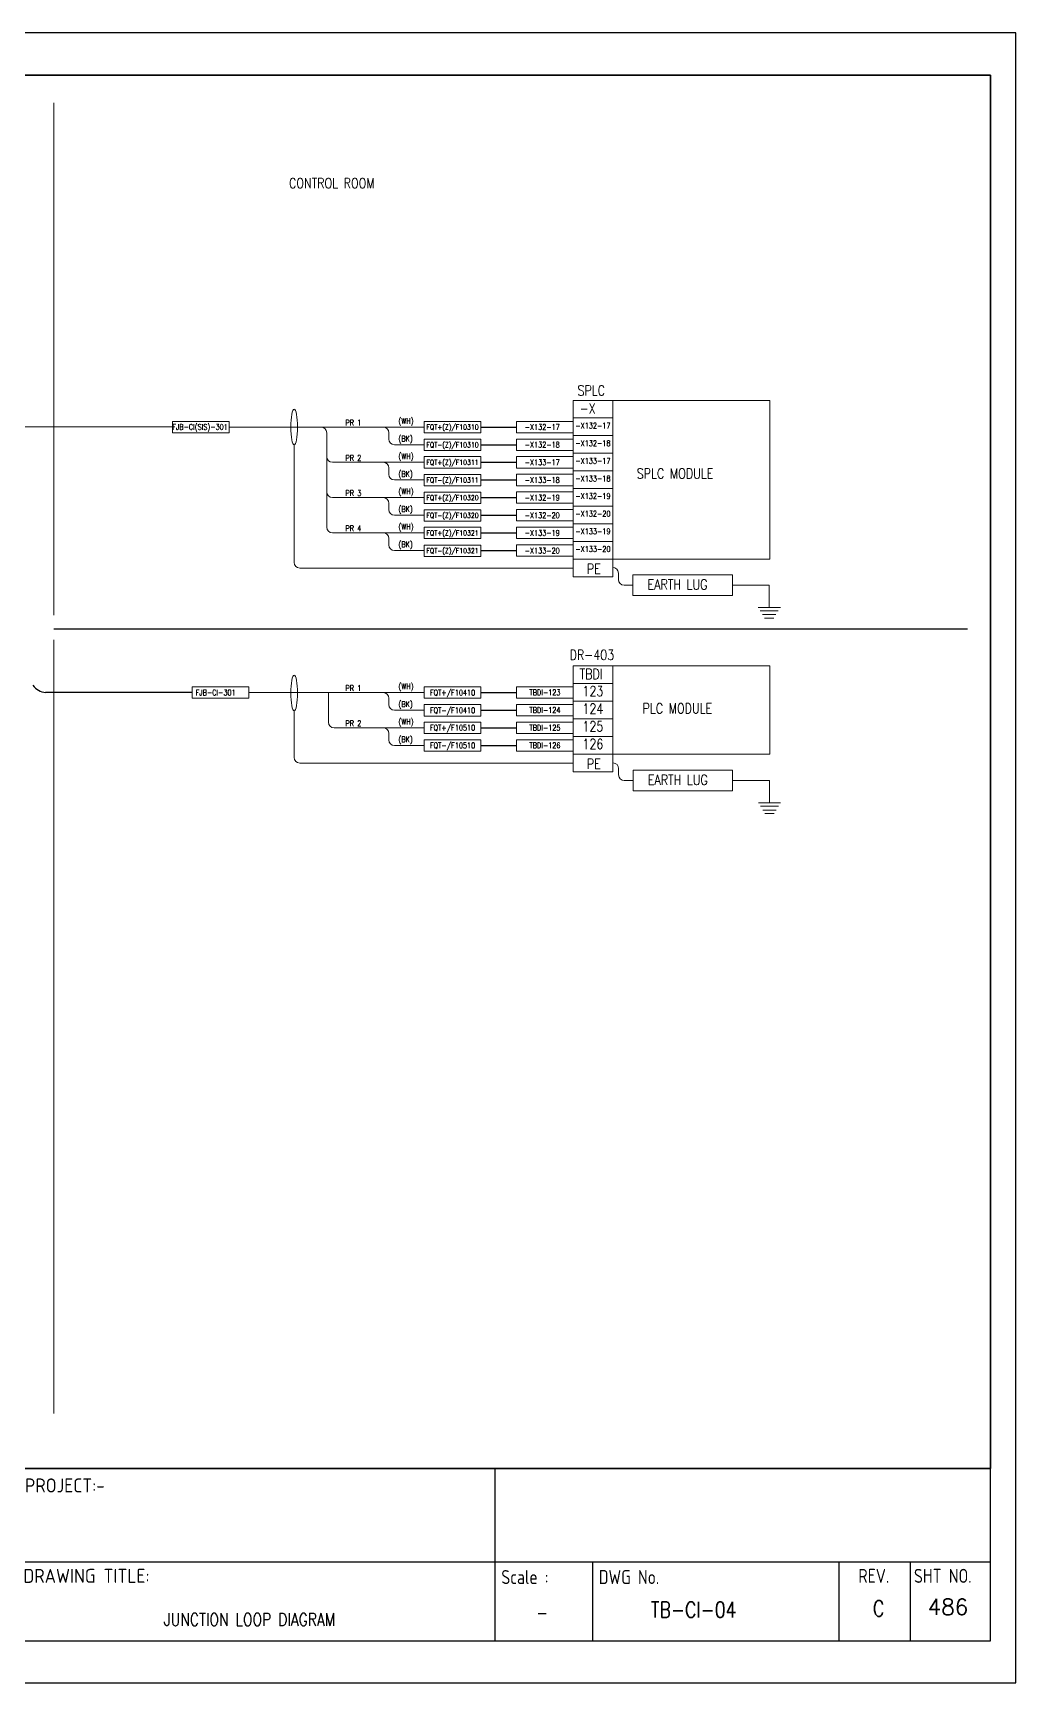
# Model space of a CAD drawing. Header units: millimetres. Extents: x -14942 to 24072, y -50285 to 2207.
# Drawn here: x 2832.6 to 3006.9, y -7411.4 to -7118.9 of the extents above; entities that cross this region are included whole.
import ezdxf
from ezdxf.enums import TextEntityAlignment as Align

# ---------------------------------------------------------------- set-up
doc = ezdxf.new("R2010")
doc.units = ezdxf.units.MM
doc.header["$MEASUREMENT"] = 0
doc.layers.get('0').update_dxf_attribs({"linetype": 'CONTINUOUS'})
for name, color, linetype in [('52049_PAPER A4$0$Frame_A1', 253, 'CONTINUOUS'), ('BEAM', 3, 'CONTINUOUS'), ('INSTRUMENT', 1, 'CONTINUOUS'), ('TEXT', 2, 'CONTINUOUS')]:
    doc.layers.add(name, color=color, linetype=linetype)
doc.styles.add('52049_PAPER A4$0$ISO Proportional', font='isocp.shx')
doc.styles.add('52049_PAPER A4$0$ROMANS', font='isocp.shx')
doc.styles.add('52049_PAPER A4$0$Romans-title', font='romans.shx')
doc.styles.add('ROMANS', font='romans')

# ---------------------------------------------------------------- blocks, each defined once
blk = doc.blocks.new('52049_PAPER A4$0$eec-ie')
at = {"layer": '52049_PAPER A4$0$Frame_A1', "color": 0, "lineweight": -3}
for p, q in [((0.649, 0.571), (0.955, 0.877)), ((0.773, 0.617), (1.031, 0.875)), ((4.693, 0.483), (5.085, 0.875)), ((4.878, 0.591), (5.165, 0.877)), ((-0.005, -0.082), (0.302, 0.224)), ((-0.002, -0.158), (0.256, 0.1)), ((0, 0), (0.873, 0.873)), ((0.005, -0.229), (0.236, 0.002)), ((0.013, 0.091), (0.781, 0.859)), ((0.04, 0.196), (0.677, 0.833)), ((0.09, 0.324), (0.549, 0.783)), ((0.256, 0.568), (0.305, 0.617)), ((0.345, -0.123), (0.996, 0.528)), ((0.346, -0.044), (0.916, 0.526)), ((0.352, -0.194), (1.066, 0.521)), ((0.361, 0.049), (0.824, 0.512)), ((0.366, -0.258), (0.664, 0.04)), ((0.385, -0.317), (0.742, 0.04)), ((0.402, 0.168), (0.704, 0.47)), ((0.409, -0.371), (0.82, 0.04)), ((1.692, 0.04), (0.64, 0.04)), ((0.684, -0.173), (0.898, 0.04)), ((0.762, -0.173), (0.976, 0.04)), ((0.84, -0.173), (1.054, 0.04)), ((0.869, 0.245), (1.13, 0.507)), ((0.87, 0.637), (1.102, 0.868)), ((0.918, -0.173), (1.132, 0.04)), ((0.955, 0.643), (1.168, 0.856)), ((0.961, 0.259), (1.189, 0.488)), ((0.996, -0.173), (1.21, 0.04)), ((1.03, 0.64), (1.231, 0.841)), ((1.033, 0.253), (1.243, 0.464)), ((1.074, -0.173), (1.288, 0.04)), ((1.093, 0.236), (1.294, 0.436)), ((1.099, 0.631), (1.29, 0.822)), ((1.146, 0.21), (1.34, 0.404)), ((1.152, -0.173), (1.366, 0.04)), ((1.162, 0.617), (1.346, 0.8)), ((1.192, 0.178), (1.383, 0.369)), ((1.218, 0.155), (1.538, 0.155)), ((1.221, 0.598), (1.399, 0.776)), ((1.23, -0.173), (1.444, 0.04)), ((1.246, 0.155), (1.422, 0.331)), ((1.276, 0.575), (1.45, 0.749)), ((1.308, -0.173), (1.522, 0.04)), ((1.324, 0.155), (1.458, 0.289)), ((1.328, 0.548), (1.498, 0.719)), ((1.376, 0.519), (1.544, 0.687)), ((1.386, -0.173), (1.6, 0.04)), ((1.402, 0.155), (1.49, 0.243)), ((1.422, 0.486), (1.588, 0.653)), ((1.464, 0.45), (1.63, 0.616)), ((1.464, -0.173), (1.677, 0.04)), ((1.48, 0.155), (1.519, 0.194)), ((1.503, 0.412), (1.669, 0.577)), ((1.539, 0.37), (1.706, 0.536)), ((1.542, -0.173), (1.898, 0.183)), ((1.573, 0.326), (1.741, 0.493)), ((1.603, 0.278), (1.773, 0.448)), ((1.62, -0.173), (1.914, 0.121)), ((1.63, 0.227), (1.803, 0.4)), ((1.654, 0.173), (1.831, 0.35)), ((1.674, 0.115), (1.856, 0.297)), ((1.689, 0.052), (1.879, 0.241)), ((1.698, -0.173), (1.927, 0.056)), ((2.092, -0.09), (2.374, 0.191)), ((2.095, -0.166), (2.337, 0.076)), ((2.096, -0.009), (2.513, 0.408)), ((2.109, 0.082), (2.883, 0.856)), ((2.133, 0.184), (2.78, 0.831)), ((2.181, 0.31), (2.655, 0.784)), ((2.311, 0.518), (2.447, 0.654)), ((2.442, -0.131), (3.095, 0.523)), ((2.442, -0.052), (3.017, 0.522)), ((2.45, -0.2), (2.776, 0.125)), ((2.456, 0.039), (2.926, 0.509)), ((2.465, -0.264), (2.764, 0.036)), ((2.485, -0.322), (2.842, 0.036)), ((2.493, 0.155), (2.81, 0.471)), ((2.557, 0.452), (2.973, 0.869)), ((2.716, -0.168), (2.92, 0.036)), ((2.725, 0.036), (3.79, 0.036)), ((2.773, 0.591), (3.055, 0.872)), ((2.794, -0.168), (2.998, 0.036)), ((2.839, 0.189), (3.165, 0.515)), ((2.872, -0.168), (3.076, 0.036)), ((2.889, 0.628), (3.131, 0.87)), ((2.95, -0.168), (3.154, 0.036)), ((2.983, 0.644), (3.201, 0.862)), ((2.985, 0.256), (3.229, 0.5)), ((3.028, -0.168), (3.232, 0.036)), ((3.064, 0.648), (3.267, 0.85)), ((3.07, 0.264), (3.287, 0.48)), ((3.106, -0.168), (3.31, 0.036)), ((3.138, 0.643), (3.329, 0.834)), ((3.139, 0.255), (3.34, 0.456)), ((3.184, -0.168), (3.388, 0.036)), ((3.198, 0.236), (3.39, 0.428)), ((3.206, 0.633), (3.387, 0.815)), ((3.25, 0.209), (3.436, 0.396)), ((3.262, -0.168), (3.466, 0.036)), ((3.268, 0.618), (3.443, 0.793)), ((3.294, 0.176), (3.478, 0.36)), ((3.622, 0.16), (3.312, 0.16)), ((3.326, 0.598), (3.496, 0.768)), ((3.34, -0.168), (3.544, 0.036)), ((3.356, 0.16), (3.517, 0.321)), ((3.381, 0.574), (3.547, 0.74)), ((3.418, -0.168), (3.622, 0.036)), ((3.432, 0.547), (3.595, 0.71)), ((3.434, 0.16), (3.552, 0.278)), ((3.48, 0.517), (3.64, 0.678)), ((3.496, -0.168), (3.7, 0.036)), ((3.512, 0.16), (3.584, 0.232)), ((3.524, 0.484), (3.684, 0.643)), ((3.566, 0.448), (3.725, 0.607)), ((3.574, -0.168), (3.778, 0.036)), ((3.59, 0.16), (3.612, 0.182)), ((3.605, 0.408), (3.764, 0.567)), ((3.641, 0.366), (3.8, 0.526)), ((3.652, -0.168), (3.989, 0.169)), ((3.674, 0.321), (3.835, 0.483)), ((3.704, 0.273), (3.867, 0.437)), ((3.73, 0.222), (3.897, 0.388)), ((3.73, -0.168), (4.005, 0.107)), ((3.753, 0.167), (3.924, 0.338)), ((3.773, 0.109), (3.948, 0.284)), ((3.788, 0.046), (3.97, 0.228)), ((3.808, -0.168), (4.016, 0.04)), ((4.18, -0.108), (4.466, 0.179)), ((4.182, -0.028), (4.574, 0.364)), ((4.184, -0.182), (4.432, 0.066)), ((4.192, 0.06), (4.997, 0.865)), ((4.213, 0.16), (4.897, 0.843)), ((4.254, 0.278), (4.779, 0.803)), ((4.343, 0.446), (4.611, 0.713)), ((4.529, -0.071), (5.128, 0.528)), ((4.531, -0.147), (5.204, 0.526)), ((4.538, 0.017), (5.04, 0.519)), ((4.54, -0.215), (4.857, 0.101)), ((4.568, 0.124), (4.932, 0.489)), ((4.69, 0.325), (4.732, 0.366)), ((4.956, 0.2), (5.272, 0.517)), ((4.991, 0.625), (5.239, 0.873)), ((5.083, 0.64), (5.308, 0.864)), ((5.087, 0.253), (5.334, 0.501)), ((5.164, 0.643), (5.373, 0.852)), ((5.17, 0.259), (5.392, 0.48)), ((5.237, 0.638), (5.435, 0.835)), ((5.238, 0.248), (5.444, 0.455)), ((5.296, 0.228), (5.493, 0.426)), ((5.304, 0.627), (5.493, 0.815)), ((5.346, 0.201), (5.539, 0.393)), ((5.366, 0.611), (5.548, 0.792)), ((5.39, 0.167), (5.58, 0.357)), ((5.402, 0.155), (5.722, 0.155)), ((5.424, 0.591), (5.6, 0.767)), ((5.456, 0.155), (5.619, 0.317)), ((5.478, 0.567), (5.65, 0.739)), ((5.528, 0.539), (5.698, 0.709)), ((5.534, 0.155), (5.653, 0.274)), ((5.576, 0.508), (5.743, 0.676)), ((5.612, 0.155), (5.684, 0.227)), ((5.62, 0.475), (5.786, 0.641)), ((5.661, 0.438), (5.827, 0.604)), ((5.69, 0.155), (5.712, 0.177)), ((5.7, 0.398), (5.865, 0.564)), ((5.735, 0.356), (5.902, 0.523)), ((5.767, 0.31), (5.936, 0.479)), ((5.797, 0.262), (5.967, 0.432)), ((5.823, 0.21), (5.997, 0.384)), ((6.09, 0.155), (5.845, 0.155)), ((5.846, 0.155), (6.024, 0.333)), ((5.924, 0.155), (6.048, 0.279)), ((6.002, 0.155), (6.07, 0.223)), ((6.08, 0.155), (6.088, 0.163)), ((6.901, 0.037), (6.46, 0.037)), ((6.46, 0.037), (6.46, -0.183)), ((6.46, -0.011), (6.508, 0.037)), ((6.46, -0.089), (6.586, 0.037)), ((6.46, -0.167), (6.664, 0.037)), ((6.521, -0.183), (6.742, 0.037)), ((6.599, -0.183), (6.82, 0.037)), ((6.677, -0.183), (6.898, 0.037)), ((6.901, -0.183), (6.901, 0.037)), ((7.232, 0.683), (7.413, 0.864)), ((7.27, 0.644), (7.491, 0.864)), ((7.348, 0.644), (7.568, 0.864)), ((7.426, 0.644), (7.646, 0.864)), ((7.504, 0.644), (7.724, 0.864)), ((7.507, 0.569), (7.802, 0.864)), ((7.507, 0.491), (7.88, 0.864)), ((7.507, 0.413), (7.958, 0.864)), ((7.507, 0.335), (7.783, 0.611)), ((7.507, 0.257), (7.783, 0.533)), ((7.507, 0.179), (7.783, 0.455)), ((7.507, 0.101), (7.783, 0.377)), ((7.507, 0.023), (7.783, 0.299)), ((7.507, -0.055), (7.783, 0.221)), ((7.507, -0.133), (7.783, 0.143)), ((7.507, -0.211), (7.783, 0.065)), ((7.816, 0.644), (8.036, 0.864)), ((7.894, 0.644), (8.059, 0.808)), ((7.972, 0.644), (8.059, 0.73)), ((8.05, 0.644), (8.059, 0.652)), ((8.334, 0.46), (8.738, 0.864)), ((8.334, 0.538), (8.66, 0.864)), ((8.334, 0.382), (8.816, 0.864)), ((8.334, 0.694), (8.504, 0.864)), ((8.334, 0.616), (8.582, 0.864)), ((8.334, 0.304), (8.61, 0.58)), ((8.334, 0.226), (8.61, 0.502)), ((8.334, 0.149), (8.61, 0.424)), ((8.334, 0.071), (8.61, 0.346)), ((8.334, -0.007), (8.61, 0.268)), ((8.334, -0.085), (8.61, 0.19)), ((8.334, -0.163), (8.61, 0.112)), ((8.334, -0.241), (8.61, 0.034)), ((8.334, -0.397), (8.741, 0.01)), ((8.334, -0.319), (8.663, 0.01)), ((8.334, -0.475), (8.819, 0.01)), ((8.673, 0.644), (8.894, 0.864)), ((8.676, -0.211), (8.897, 0.01)), ((8.751, 0.644), (8.972, 0.864)), ((8.754, -0.211), (8.975, 0.01)), ((8.829, 0.644), (9.05, 0.864)), ((8.832, -0.211), (9.053, 0.01)), ((8.907, 0.644), (9.106, 0.842)), ((8.985, 0.644), (9.106, 0.764)), ((9.063, 0.644), (9.106, 0.686)), ((0.016, -0.295), (0.23, -0.082)), ((0.032, -0.358), (0.232, -0.157)), ((0.051, -0.417), (0.242, -0.226)), ((0.072, -0.473), (0.256, -0.29)), ((0.097, -0.527), (0.275, -0.349)), ((0.124, -0.578), (0.298, -0.404)), ((0.154, -0.626), (0.324, -0.455)), ((0.186, -0.672), (0.354, -0.504)), ((0.22, -0.716), (0.387, -0.549)), ((0.256, -0.757), (0.422, -0.591)), ((0.295, -0.796), (0.461, -0.63)), ((0.336, -0.833), (0.503, -0.667)), ((0.379, -0.868), (0.547, -0.7)), ((0.425, -0.9), (0.595, -0.731)), ((0.437, -0.421), (0.637, -0.221)), ((0.468, -0.467), (0.662, -0.273)), ((0.473, -0.931), (0.646, -0.758)), ((0.503, -0.51), (0.694, -0.319)), ((0.523, -0.958), (0.7, -0.781)), ((0.542, -0.55), (0.733, -0.359)), ((0.576, -0.984), (0.758, -0.801)), ((0.584, -0.585), (0.777, -0.392)), ((0.622, -0.173), (1.935, -0.173)), ((0.63, -0.618), (0.828, -0.419)), ((0.631, -1.006), (0.82, -0.817)), ((0.679, -0.646), (0.887, -0.439)), ((0.69, -1.025), (0.888, -0.827)), ((0.732, -0.671), (0.956, -0.448)), ((0.751, -1.042), (0.962, -0.831)), ((0.79, -0.691), (1.041, -0.44)), ((0.817, -1.054), (1.043, -0.828)), ((0.853, -0.707), (1.194, -0.366)), ((0.886, -1.062), (1.137, -0.812)), ((0.922, -0.715), (1.294, -0.343)), ((0.961, -1.066), (1.253, -0.774)), ((0.999, -0.716), (1.372, -0.343)), ((1.042, -1.063), (1.762, -0.343)), ((1.088, -0.705), (1.45, -0.343)), ((1.131, -1.052), (1.839, -0.343)), ((1.199, -0.672), (1.528, -0.343)), ((1.538, -0.343), (1.218, -0.343)), ((1.232, -1.029), (1.902, -0.359)), ((1.353, -0.986), (1.858, -0.48)), ((1.533, -0.884), (1.757, -0.66)), ((1.646, -0.381), (1.684, -0.343)), ((1.906, -0.343), (1.661, -0.343)), ((1.776, -0.173), (1.935, -0.014)), ((1.854, -0.173), (1.938, -0.089)), ((1.932, -0.173), (1.936, -0.169)), ((2.103, -0.236), (2.321, -0.018)), ((2.115, -0.302), (2.317, -0.1)), ((2.131, -0.364), (2.321, -0.173)), ((2.15, -0.423), (2.332, -0.241)), ((2.172, -0.479), (2.347, -0.303)), ((2.197, -0.532), (2.367, -0.362)), ((2.224, -0.582), (2.39, -0.416)), ((2.254, -0.63), (2.417, -0.467)), ((2.287, -0.676), (2.448, -0.515)), ((2.321, -0.719), (2.481, -0.559)), ((2.358, -0.76), (2.517, -0.601)), ((2.397, -0.799), (2.556, -0.64)), ((2.439, -0.836), (2.598, -0.676)), ((2.482, -0.87), (2.643, -0.709)), ((2.509, -0.376), (2.71, -0.175)), ((2.528, -0.902), (2.691, -0.739)), ((2.537, -0.425), (2.729, -0.234)), ((2.569, -0.471), (2.756, -0.285)), ((2.576, -0.932), (2.743, -0.765)), ((2.605, -0.513), (2.789, -0.33)), ((2.627, -0.959), (2.797, -0.789)), ((2.644, -0.552), (2.828, -0.368)), ((2.68, -0.984), (2.856, -0.808)), ((2.687, -0.588), (2.873, -0.401)), ((4.023, -0.168), (2.708, -0.168)), ((2.733, -0.619), (2.925, -0.427)), ((2.736, -1.006), (2.919, -0.823)), ((2.783, -0.647), (2.985, -0.445)), ((2.796, -1.024), (2.987, -0.833)), ((2.837, -0.671), (3.056, -0.453)), ((2.858, -1.04), (3.062, -0.836)), ((2.896, -0.69), (3.144, -0.443)), ((2.924, -1.052), (3.144, -0.831)), ((2.96, -0.704), (3.316, -0.348)), ((2.995, -1.059), (3.24, -0.814)), ((3.03, -0.712), (3.394, -0.348)), ((3.071, -1.061), (3.359, -0.773)), ((3.11, -0.71), (3.472, -0.348)), ((3.153, -1.056), (3.862, -0.348)), ((3.203, -0.695), (3.55, -0.348)), ((3.245, -1.043), (3.94, -0.348)), ((3.312, -0.348), (3.622, -0.348)), ((3.323, -0.653), (3.618, -0.358)), ((3.349, -1.016), (3.981, -0.385)), ((3.478, -0.965), (3.93, -0.514)), ((3.738, -0.394), (3.784, -0.348)), ((3.756, -0.348), (3.992, -0.348)), ((3.886, -0.168), (4.024, -0.03)), ((3.963, -0.168), (4.026, -0.106)), ((4.192, -0.251), (4.417, -0.027)), ((4.205, -0.316), (4.414, -0.108)), ((4.222, -0.378), (4.419, -0.181)), ((4.242, -0.436), (4.43, -0.247)), ((4.264, -0.491), (4.446, -0.309)), ((4.29, -0.544), (4.466, -0.367)), ((4.318, -0.594), (4.49, -0.421)), ((4.348, -0.641), (4.518, -0.472)), ((4.381, -0.686), (4.548, -0.519)), ((4.416, -0.729), (4.582, -0.563)), ((4.453, -0.77), (4.619, -0.604)), ((4.493, -0.809), (4.658, -0.643)), ((4.534, -0.845), (4.701, -0.678)), ((4.556, -0.278), (4.804, -0.03)), ((4.577, -0.335), (4.798, -0.113)), ((4.578, -0.879), (4.747, -0.711)), ((4.602, -0.388), (4.808, -0.181)), ((4.624, -0.911), (4.795, -0.74)), ((4.631, -0.437), (4.829, -0.239)), ((4.664, -0.482), (4.856, -0.289)), ((4.673, -0.94), (4.847, -0.766)), ((4.7, -0.523), (4.89, -0.333)), ((4.724, -0.967), (4.903, -0.788)), ((4.74, -0.562), (4.931, -0.371)), ((4.778, -0.991), (4.962, -0.807)), ((4.783, -0.596), (4.977, -0.402)), ((4.829, -0.628), (5.031, -0.427)), ((4.834, -1.013), (5.026, -0.821)), ((4.88, -0.655), (5.092, -0.443)), ((4.894, -1.031), (5.095, -0.829)), ((4.935, -0.678), (5.165, -0.448)), ((4.957, -1.046), (5.172, -0.831)), ((4.994, -0.697), (5.26, -0.43)), ((5.023, -1.057), (5.257, -0.824)), ((5.059, -0.71), (5.426, -0.343)), ((5.095, -1.064), (5.356, -0.802)), ((5.13, -0.717), (5.504, -0.343)), ((5.171, -1.066), (5.485, -0.752)), ((5.211, -0.714), (5.582, -0.343)), ((5.254, -1.06), (5.971, -0.343)), ((5.305, -0.698), (5.659, -0.343)), ((5.347, -1.046), (6.049, -0.343)), ((5.722, -0.343), (5.402, -0.343)), ((5.429, -0.652), (5.709, -0.372)), ((5.453, -1.018), (6.075, -0.396)), ((5.585, -0.964), (6.02, -0.528)), ((5.808, -0.428), (5.893, -0.343)), ((5.845, -0.343), (6.09, -0.343)), ((6.46, -0.183), (6.901, -0.183)), ((6.755, -0.183), (6.901, -0.037)), ((6.833, -0.183), (6.901, -0.115)), ((7.232, -0.954), (7.341, -0.845)), ((7.232, -0.876), (7.263, -0.845)), ((7.232, -1.032), (7.419, -0.845)), ((7.276, -1.065), (7.497, -0.845)), ((7.354, -1.065), (7.783, -0.637)), ((7.432, -1.065), (7.783, -0.715)), ((7.507, -0.289), (7.783, -0.013)), ((7.507, -0.367), (7.783, -0.091)), ((7.507, -0.444), (7.783, -0.169)), ((7.507, -0.522), (7.783, -0.247)), ((7.507, -0.6), (7.783, -0.325)), ((7.507, -0.678), (7.783, -0.403)), ((7.507, -0.756), (7.783, -0.481)), ((7.507, -0.834), (7.783, -0.559)), ((7.51, -1.065), (7.783, -0.793)), ((7.588, -1.065), (7.809, -0.845)), ((7.666, -1.065), (7.887, -0.845)), ((7.744, -1.065), (7.964, -0.845)), ((7.822, -1.065), (8.042, -0.845)), ((8.334, -0.553), (8.61, -0.277)), ((8.334, -0.631), (8.61, -0.355)), ((8.334, -0.709), (8.61, -0.433)), ((8.334, -0.787), (8.61, -0.511)), ((8.334, -0.865), (8.61, -0.589)), ((8.334, -0.943), (8.61, -0.667)), ((8.334, -1.021), (8.61, -0.745)), ((8.368, -1.065), (8.61, -0.823)), ((8.446, -1.065), (8.666, -0.845)), ((8.524, -1.065), (8.744, -0.845)), ((8.602, -1.065), (8.822, -0.845)), ((8.679, -1.065), (8.9, -0.845)), ((8.757, -1.065), (8.978, -0.845)), ((8.835, -1.065), (9.056, -0.845)), ((8.91, -0.211), (9.106, -0.015)), ((8.913, -1.065), (9.106, -0.873)), ((8.988, -0.211), (9.106, -0.093)), ((9.066, -0.211), (9.106, -0.171)), ((7.9, -1.065), (8.059, -0.907)), ((7.978, -1.065), (8.059, -0.985)), ((8.056, -1.065), (8.059, -1.063)), ((8.991, -1.065), (9.106, -0.951)), ((9.069, -1.065), (9.106, -1.029))]:
    blk.add_line(p, q, dxfattribs=at)
for points in [[(7.232, 0.864), (8.059, 0.864), (8.059, 0.644), (7.783, 0.644), (7.783, -0.845), (8.059, -0.845), (8.059, -1.065), (7.232, -1.065), (7.232, -0.845), (7.507, -0.845), (7.507, 0.644), (7.232, 0.644)], [(8.61, 0.01), (8.61, 0.644), (9.106, 0.644), (9.106, 0.864), (8.334, 0.864), (8.334, -1.065), (9.106, -1.065), (9.106, -0.845), (8.61, -0.845), (8.61, -0.211), (9.106, -0.211), (9.106, 0.01)]]:
    blk.add_lwpolyline(points, close=True, dxfattribs=at)
for centre, radius, start, end in [((0.967, -0.094), 0.972, 355.3439, 345.14659), ((5.151, -0.094), 0.972, 14.85341, 345.14659), ((0.967, -0.094), 0.737, 10.52425, 340.25595), ((0.967, -0.094), 0.623, 23.56973, 336.43027), ((0.967, -0.094), 0.354, 44.78756, 157.61069), ((3.059, -0.094), 0.967, 355.6074, 344.77468), ((3.059, -0.094), 0.742, 10.07657, 339.99371), ((3.059, -0.094), 0.618, 24.25452, 335.74548), ((3.059, -0.094), 0.358, 45.10959, 158.75786), ((5.151, -0.094), 0.737, 19.74405, 340.25595), ((5.151, -0.094), 0.623, 23.56973, 336.43027), ((5.151, -0.094), 0.354, 44.78756, 315.21244), ((0.967, -0.094), 0.354, 192.89006, 315.21244), ((3.059, -0.094), 0.358, 191.9242, 314.89041)]:
    blk.add_arc(centre, radius, start, end, dxfattribs=at)
blk = doc.blocks.new('52049_PAPER A4$0$eec logo')
at = {"color": 7, "xscale": 2.786697286423482, "yscale": 2.786697286423482, "zscale": 2.786697286423482}
blk.add_blockref('52049_PAPER A4$0$eec-ie', (50.01, 25.95), dxfattribs=at)
blk = doc.blocks.new('FJB')
at = {"color": 3}
for p, q in [((-415.5, 38.01), (-4.5, 38.01)), ((-363.94, 38.01), (-363.94, 7.5)), ((-310.77, 38.01), (-310.77, 7.5)), ((-265.75, 7.5), (-265.75, 38.01)), ((-258.85, 7.5), (-258.85, 38.01)), ((-244.11, 7.5), (-244.11, 38.01)), ((-198.84, 7.5), (-198.84, 38.01)), ((-191.95, 7.5), (-191.95, 38.01)), ((-185.05, 7.5), (-185.05, 38.01)), ((-178.16, 38.01), (-178.16, 7.5)), ((-92.38, 38.01), (-92.38, 7.5)), ((-178.16, 21.46), (-4.5, 21.46)), ((-75.06, 21.46), (-75.06, 7.5)), ((-31.4, 21.46), (-31.4, 7.5)), ((-18.75, 21.46), (-18.75, 7.5)), ((-265.75, 13.19), (-178.16, 13.19))]:
    blk.add_line(p, q, dxfattribs=at)
at = {"color": 7}
for p, q in [((-4.5, 38.01), (-96.38, 38.01)), ((-92.38, 38.01), (-92.38, 19.85))]:
    blk.add_line(p, q, dxfattribs=at)
at = {"color": 1}
for p, q in [((-178.16, 33.87), (-265.75, 33.87)), ((-265.75, 29.74), (-178.16, 29.74)), ((-178.16, 25.6), (-265.75, 25.6)), ((-265.75, 21.46), (-178.16, 21.46)), ((-178.16, 17.33), (-265.75, 17.33))]:
    blk.add_line(p, q, dxfattribs=at)
at = {"color": 7}
blk.add_lwpolyline([(0, 0), (0, 292.5), (-423, 292.5), (-423, 0)], close=True, dxfattribs=at)
blk.add_lwpolyline([(-415.5, 285), (-4.5, 285), (-4.5, 38.01), (-415.5, 38.01)], close=True)
at = {"color": 3}
blk.add_lwpolyline([(-4.5, 7.5), (-4.5, 285), (-415.5, 285), (-415.5, 7.5)], close=True, dxfattribs=at)
at = {"color": 2}
blk.add_circle((-293.05, 13.05), 1.05, dxfattribs=at)
at = {"color": 3, "xscale": 1.200000000000001, "yscale": 1.200000000000001, "zscale": 1.200000000000001}
blk.add_blockref('52049_PAPER A4$0$eec logo', (-421.49, 2.05), dxfattribs=at)
at = {"color": 2, "style": '52049_PAPER A4$0$ISO Proportional'}
for s, height, p in [('PROJECT:-', 2.482, (-168.61, 35.02)), ('DRAWING TITLE:', 2.4821, (-164.78, 18.99))]:
    blk.add_text(s, height=height, dxfattribs=at).set_placement(p, align=Align.MIDDLE_CENTER)
at = {"color": 2, "style": '52049_PAPER A4$0$Romans-title', "width": 0.8}
for s, p in [('THIS DOCUMENT IS SUPPLIEDE', (-292.63, 29.75)), ('IN CONFIDENCE AND MUST NOT BE', (-290.24, 25.51)), (' REPRODUCED IN ANY PART OR FORM', (-289.1, 21.53)), (' WITHOUT PERMISSION IN WRITING FROM ', (-287.9, 17.35)), ('THE OWNERS   SIEMENS LIMITED. ', (-290.28, 13.22))]:
    blk.add_text(s, height=1.75, dxfattribs=at).set_placement(p, align=Align.MIDDLE)
at = {"color": 2, "style": '52049_PAPER A4$0$Romans-title'}
for s, height, width, p in [('EEC INDUSTRIAL ENGINEERING CO.,LTD', 1.75, 0.9, (-363.31, 24.81)), ('36/94 P.S. TOWER, 28th FLOOR,', 1.75, 0.9, (-363.55, 21.03, -1.75)), ('SUKHUMVIT 21 RD, NORTH-KLONGTOEY', 1.75, 0.9, (-363.45, 17.05, -1.75)), ('WATTANA, BANGKOK 10110 THAILAND ', 1.75, 0.9, (-363.25, 13.31, -1.75)), ('TEL: (662)664-1300,FAX :(662)664-1301', 1.75, 0.9, (-363.14, 9.42, -1.75)), ('DRN', 1.655, 0.8, (-197.44, 9.49)), ('CHKD', 1.655, 0.8, (-191.03, 9.49)), ('APPD', 1.655, 0.8, (-184.14, 9.49))]:
    blk.add_text(s, height=height, dxfattribs=dict(at, width=width)).set_placement(p)
at = {"color": 2}
for s, height, style, width, p in [('C', 1.5, '52049_PAPER A4$0$Romans-title', 0.8, (-262.3, 27.67)), ('28/10/14', 1.5, '52049_PAPER A4$0$Romans-title', 0.8, (-251.48, 27.67)), ('AS BUILT', 1.5, '52049_PAPER A4$0$Romans-title', 0.8, (-221.48, 27.67)), ('TT', 1.5, '52049_PAPER A4$0$Romans-title', 0.8, (-195.39, 27.67)), ('CS', 1.5, '52049_PAPER A4$0$Romans-title', 0.8, (-188.5, 27.67)), ('-', 1.5, '52049_PAPER A4$0$Romans-title', 0.8, (-181.6, 27.67)), ('B', 1.5, '52049_PAPER A4$0$Romans-title', 0.8, (-262.3, 23.53)), ('10/09/14', 1.5, '52049_PAPER A4$0$Romans-title', 0.8, (-251.48, 23.53)), ('FOR 2nd APPROVAL', 1.5, '52049_PAPER A4$0$Romans-title', 0.8, (-221.48, 23.53)), ('TT', 1.5, '52049_PAPER A4$0$Romans-title', 0.8, (-195.39, 23.53)), ('CS', 1.5, '52049_PAPER A4$0$Romans-title', 0.8, (-188.5, 23.53)), ('-', 1.5, '52049_PAPER A4$0$Romans-title', 0.8, (-181.6, 23.53)), ('A', 1.5, '52049_PAPER A4$0$Romans-title', 0.8, (-262.3, 19.39)), ('10/07/14', 1.5, '52049_PAPER A4$0$Romans-title', 0.8, (-251.48, 19.39)), ('FOR  APPROVAL', 1.5, '52049_PAPER A4$0$Romans-title', 0.8, (-221.48, 19.39)), ('TT', 1.5, '52049_PAPER A4$0$Romans-title', 0.8, (-195.39, 19.39)), ('CS', 1.5, '52049_PAPER A4$0$Romans-title', 0.8, (-188.5, 19.39)), ('-', 1.5, '52049_PAPER A4$0$Romans-title', 0.8, (-181.6, 19.39)), ('Scale :', 2.482, '52049_PAPER A4$0$ROMANS', 0.9, (-87.06, 18.78)), ('DWG No.', 2.482, '52049_PAPER A4$0$ROMANS', 0.9, (-68.61, 18.78)), ('REV.', 2.482, '52049_PAPER A4$0$ROMANS', 0.9, (-25.21, 18.99)), ('SHT NO.', 2.482, '52049_PAPER A4$0$ROMANS', 0.9, (-12.98, 18.99)), ('0', 1.5, '52049_PAPER A4$0$Romans-title', 0.8, (-262.3, 15.26)), ('18/03/14', 1.5, '52049_PAPER A4$0$Romans-title', 0.8, (-251.48, 15.26)), ('FOR  PRELIMINARY', 1.5, '52049_PAPER A4$0$Romans-title', 0.8, (-221.48, 15.26)), ('JT', 1.5, '52049_PAPER A4$0$Romans-title', 0.8, (-195.39, 15.26)), ('CK', 1.5, '52049_PAPER A4$0$Romans-title', 0.8, (-188.5, 15.26)), ('-', 1.5, '52049_PAPER A4$0$Romans-title', 0.8, (-181.6, 15.26)), ('-', 2.25, '52049_PAPER A4$0$Romans-title', 0.8, (-84, 12.48)), ('C', 2.8, '52049_PAPER A4$0$Romans-title', 0.8, (-24.36, 13.21))]:
    blk.add_text(s, height=height, dxfattribs=dict(at, style=style, width=width)).set_placement(p, align=Align.MIDDLE_CENTER)
at = {"color": 2, "style": '52049_PAPER A4$0$Romans-title'}
blk.add_text('C', height=1.19, dxfattribs=at).set_placement((-293.05, 13.05), align=Align.MIDDLE)
for s, height, p in [('REV', 1.655, (-264.9, 9.49)), ('DATE', 1.655, (-254.17, 9.49)), ('DESCRIPTION', 1.6548, (-229.2, 9.49))]:
    blk.add_text(s, height=height, dxfattribs=at).set_placement(p)
at = {"layer": 'TEXT', "style": 'ROMANS', "width": 0.8}
blk.add_text('JUNCTION LOOP DIAGRAM ', height=2.25, dxfattribs=at).set_placement((-135.27, 11.24), align=Align.MIDDLE_CENTER)

msp = doc.modelspace()

# ---------------------------------------------------------------- linework, layer by layer
at = {"layer": 'BEAM', "color": 7, "lineweight": 13, "ltscale": 0.3}
for p, q in [((2836.34, -7222.08), (2836.34, -7131.27)), ((2836.34, -7363.6), (2836.34, -7226.48))]:
    msp.add_line(p, q, dxfattribs=at)
at = {"layer": 'INSTRUMENT', "color": 7, "lineweight": 13}
for p, q in [((2928.39, -7184.03), (2935.42, -7184.03)), ((2928.39, -7187.15), (2928.39, -7184.03)), ((2935.42, -7187.15), (2935.42, -7184.03)), ((2780.82, -7188.74), (2857.38, -7188.74)), ((2901.98, -7188.76), (2867.41, -7188.76)), ((2901.98, -7188.76), (2889.37, -7188.76)), ((2928.39, -7187.15), (2935.42, -7187.15)), ((2928.39, -7187.15), (2928.39, -7193.4)), ((2935.42, -7187.15), (2928.39, -7187.15)), ((2935.42, -7187.15), (2935.42, -7193.4)), ((2878.93, -7191.92), (2878.93, -7212.76)), ((2884.7, -7189.76), (2884.7, -7206.51)), ((2895.71, -7190.89), (2895.71, -7189.76)), ((2901.98, -7191.89), (2896.71, -7191.89)), ((2935.42, -7190.28), (2928.39, -7190.28)), ((2901.98, -7195.01), (2885.7, -7195.01)), ((2928.39, -7193.4), (2935.42, -7193.4)), ((2935.42, -7193.4), (2928.39, -7193.4)), ((2928.39, -7193.4), (2935.42, -7193.4)), ((2928.39, -7193.4), (2928.39, -7199.65)), ((2935.42, -7193.4), (2928.39, -7193.4)), ((2935.42, -7193.4), (2935.42, -7199.65)), ((2895.71, -7197.14), (2895.71, -7196.01)), ((2901.98, -7198.14), (2896.71, -7198.14)), ((2935.42, -7196.53), (2928.39, -7196.53)), ((2901.98, -7201.26), (2885.7, -7201.26)), ((2928.39, -7199.65), (2935.42, -7199.65)), ((2935.42, -7199.65), (2928.39, -7199.65)), ((2928.39, -7199.65), (2935.42, -7199.65)), ((2928.39, -7199.65), (2928.39, -7205.9)), ((2935.42, -7199.65), (2928.39, -7199.65)), ((2935.42, -7199.65), (2935.42, -7205.9)), ((2895.71, -7203.39), (2895.71, -7202.26)), ((2935.42, -7202.78), (2928.39, -7202.78)), ((2901.98, -7204.39), (2896.71, -7204.39)), ((2928.39, -7205.9), (2935.42, -7205.9)), ((2935.42, -7205.9), (2928.39, -7205.9)), ((2928.39, -7205.9), (2935.42, -7205.9)), ((2928.39, -7205.9), (2928.39, -7212.15)), ((2935.42, -7205.9), (2928.39, -7205.9)), ((2935.42, -7205.9), (2935.42, -7212.15)), ((2901.98, -7207.51), (2885.7, -7207.51)), ((2895.71, -7209.64), (2895.71, -7208.51)), ((2935.42, -7209.03), (2928.39, -7209.03)), ((2901.98, -7210.64), (2896.71, -7210.64)), ((2935.42, -7212.15), (2928.39, -7212.15)), ((2928.39, -7212.15), (2928.39, -7215.28)), ((2935.42, -7212.15), (2928.39, -7212.15)), ((2935.42, -7212.15), (2935.42, -7215.28)), ((2928.39, -7213.76), (2879.93, -7213.76)), ((2935.42, -7215.28), (2928.39, -7215.28)), ((2936.4, -7215.78), (2936.4, -7214.65)), ((2938.95, -7214.96), (2956.61, -7214.96)), ((2938.95, -7218.59), (2938.95, -7214.96)), ((2956.61, -7214.96), (2956.61, -7218.59)), ((2937.4, -7216.78), (2938.95, -7216.78)), ((2956.61, -7218.59), (2938.95, -7218.59)), ((2956.61, -7216.78), (2963.15, -7216.78)), ((2963.15, -7216.78), (2963.15, -7220.74)), ((2961.17, -7220.74), (2961.17, -7220.74)), ((2961.17, -7220.74), (2963.15, -7220.74)), ((2961.55, -7221.35), (2963.15, -7221.35)), ((2963.15, -7220.74), (2965.12, -7220.74)), ((2963.15, -7220.74), (2963.15, -7220.74)), ((2963.15, -7221.35), (2964.75, -7221.35)), ((2961.95, -7222.01), (2963.15, -7222.01)), ((2962.33, -7222.62), (2963.15, -7222.62)), ((2963.15, -7222.01), (2964.34, -7222.01)), ((2963.15, -7222.62), (2963.96, -7222.62)), ((2928.39, -7231.1), (2935.42, -7231.1)), ((2928.39, -7234.22), (2928.39, -7231.1)), ((2935.42, -7234.22), (2935.42, -7231.1)), ((2901.98, -7235.83), (2870.89, -7235.83)), ((2884.99, -7241.08), (2884.99, -7235.83)), ((2928.39, -7234.22), (2935.42, -7234.22)), ((2928.39, -7234.22), (2928.39, -7240.47)), ((2935.42, -7234.22), (2928.39, -7234.22)), ((2935.42, -7234.22), (2935.42, -7240.47)), ((2878.93, -7239.06), (2878.93, -7247.33)), ((2895.71, -7237.95), (2895.71, -7236.83)), ((2901.98, -7238.95), (2896.71, -7238.95)), ((2935.42, -7237.35), (2928.39, -7237.35)), ((2901.98, -7242.08), (2885.99, -7242.08)), ((2928.39, -7240.47), (2935.42, -7240.47)), ((2935.42, -7240.47), (2928.39, -7240.47)), ((2928.39, -7240.47), (2935.42, -7240.47)), ((2928.39, -7240.47), (2928.39, -7246.72)), ((2935.42, -7240.47), (2928.39, -7240.47)), ((2935.42, -7240.47), (2935.42, -7246.72)), ((2895.71, -7244.2), (2895.71, -7243.08)), ((2901.98, -7245.2), (2896.71, -7245.2)), ((2935.42, -7243.6), (2928.39, -7243.6)), ((2935.42, -7246.72), (2928.39, -7246.72)), ((2928.39, -7246.72), (2928.39, -7249.85)), ((2935.42, -7246.72), (2928.39, -7246.72)), ((2935.42, -7246.72), (2935.42, -7249.85)), ((2928.39, -7248.33), (2879.93, -7248.33)), ((2935.42, -7249.85), (2928.39, -7249.85)), ((2936.45, -7250.42), (2936.45, -7249.3)), ((2939, -7249.6), (2956.66, -7249.6)), ((2939, -7253.23), (2939, -7249.6)), ((2956.66, -7249.6), (2956.66, -7253.23)), ((2937.45, -7251.42), (2939, -7251.42)), ((2956.66, -7253.23), (2939, -7253.23)), ((2956.66, -7251.42), (2963.2, -7251.42)), ((2963.2, -7251.42), (2963.2, -7255.38)), ((2961.22, -7255.38), (2961.22, -7255.38)), ((2961.22, -7255.38), (2963.2, -7255.38)), ((2961.6, -7255.99), (2963.2, -7255.99)), ((2962.01, -7256.65), (2963.2, -7256.65)), ((2963.2, -7255.38), (2965.17, -7255.38)), ((2963.2, -7255.38), (2963.2, -7255.38)), ((2963.2, -7255.99), (2964.8, -7255.99)), ((2963.2, -7256.65), (2964.39, -7256.65)), ((2962.38, -7257.26), (2963.2, -7257.26)), ((2963.2, -7257.26), (2964.02, -7257.26))]:
    msp.add_line(p, q, dxfattribs=at)
at = {"layer": 'INSTRUMENT', "color": 7}
for p, q in [((2912.02, -7188.76), (2918.36, -7188.76)), ((2912.02, -7191.89), (2918.36, -7191.89)), ((2912.02, -7195.01), (2918.36, -7195.01)), ((2912.02, -7198.14), (2918.36, -7198.14)), ((2912.02, -7201.26), (2918.36, -7201.26)), ((2912.02, -7204.39), (2918.36, -7204.39)), ((2912.02, -7207.51), (2918.36, -7207.51)), ((2912.02, -7210.64), (2918.36, -7210.64)), ((2836.34, -7224.52), (2998.32, -7224.52)), ((2860.86, -7235.83), (2834.85, -7235.83)), ((2912.02, -7235.83), (2918.36, -7235.83)), ((2912.02, -7238.95), (2918.36, -7238.95)), ((2912.02, -7242.08), (2918.36, -7242.08)), ((2912.02, -7245.2), (2918.36, -7245.2))]:
    msp.add_line(p, q, dxfattribs=at)
at = {"layer": 'INSTRUMENT', "color": 7, "lineweight": 13}
for points in [[(2591.39, -7126.4), (3002.39, -7126.4), (3002.39, -7373.39), (2591.39, -7373.39)], [(2935.42, -7184.03), (2963.28, -7184.03), (2963.28, -7212.15), (2935.42, -7212.15)], [(2857.38, -7187.75), (2867.41, -7187.75), (2867.41, -7189.77), (2857.38, -7189.77)], [(2901.98, -7187.75), (2912.02, -7187.75), (2912.02, -7189.77), (2901.98, -7189.77)], [(2918.36, -7187.75), (2928.39, -7187.75), (2928.39, -7189.77), (2918.36, -7189.77)], [(2901.98, -7190.9), (2912.02, -7190.9), (2912.02, -7192.91), (2901.98, -7192.91)], [(2918.36, -7190.88), (2928.39, -7190.88), (2928.39, -7192.9), (2918.36, -7192.9)], [(2901.98, -7194), (2912.02, -7194), (2912.02, -7196.02), (2901.98, -7196.02)], [(2918.36, -7194), (2928.39, -7194), (2928.39, -7196.02), (2918.36, -7196.02)], [(2901.98, -7197.15), (2912.02, -7197.15), (2912.02, -7199.16), (2901.98, -7199.16)], [(2918.36, -7197.13), (2928.39, -7197.13), (2928.39, -7199.15), (2918.36, -7199.15)], [(2901.98, -7200.27), (2912.02, -7200.27), (2912.02, -7202.29), (2901.98, -7202.29)], [(2918.36, -7200.25), (2928.39, -7200.25), (2928.39, -7202.27), (2918.36, -7202.27)], [(2901.98, -7203.42), (2912.02, -7203.42), (2912.02, -7205.43), (2901.98, -7205.43)], [(2918.36, -7203.38), (2928.39, -7203.38), (2928.39, -7205.4), (2918.36, -7205.4)], [(2901.98, -7206.52), (2912.02, -7206.52), (2912.02, -7208.54), (2901.98, -7208.54)], [(2918.36, -7206.5), (2928.39, -7206.5), (2928.39, -7208.52), (2918.36, -7208.52)], [(2901.98, -7209.67), (2912.02, -7209.67), (2912.02, -7211.68), (2901.98, -7211.68)], [(2918.36, -7209.63), (2928.39, -7209.63), (2928.39, -7211.65), (2918.36, -7211.65)], [(2935.42, -7231.1), (2963.28, -7231.1), (2963.28, -7246.72), (2935.42, -7246.72)], [(2860.86, -7234.82), (2870.89, -7234.82), (2870.89, -7236.84), (2860.86, -7236.84)], [(2901.98, -7234.82), (2912.02, -7234.82), (2912.02, -7236.84), (2901.98, -7236.84)], [(2918.36, -7234.82), (2928.39, -7234.82), (2928.39, -7236.84), (2918.36, -7236.84)], [(2901.98, -7237.96), (2912.02, -7237.96), (2912.02, -7239.98), (2901.98, -7239.98)], [(2918.36, -7237.95), (2928.39, -7237.95), (2928.39, -7239.96), (2918.36, -7239.96)], [(2901.98, -7241.05), (2912.02, -7241.05), (2912.02, -7243.07), (2901.98, -7243.07)], [(2918.36, -7241.07), (2928.39, -7241.07), (2928.39, -7243.09), (2918.36, -7243.09)], [(2901.98, -7244.2), (2912.02, -7244.2), (2912.02, -7246.21), (2901.98, -7246.21)], [(2918.36, -7244.2), (2928.39, -7244.2), (2928.39, -7246.21), (2918.36, -7246.21)]]:
    msp.add_lwpolyline(points, close=True, dxfattribs=at)
for centre, start, end in [((2883.7, -7189.76), 0, 90), ((2894.71, -7189.76), 0, 90), ((2896.71, -7190.89), 180, 270), ((2885.7, -7194.01), 180, 270), ((2894.71, -7196.01), 0, 90), ((2896.71, -7197.14), 180, 270), ((2885.7, -7200.26), 180, 270), ((2894.71, -7202.26), 0, 90), ((2896.71, -7203.39), 180, 270), ((2885.7, -7206.51), 180, 270), ((2894.71, -7208.51), 0, 90), ((2896.71, -7209.64), 180, 270), ((2879.93, -7212.76), 180, 270), ((2935.4, -7214.65), 0, 90), ((2937.4, -7215.78), 180, 270), ((2894.71, -7236.83), 0, 90), ((2896.71, -7237.95), 180, 270), ((2885.99, -7241.08), 180, 270), ((2894.71, -7243.08), 0, 90), ((2896.71, -7244.2), 180, 270), ((2879.93, -7247.33), 180, 270), ((2935.45, -7249.3), 0, 90), ((2937.45, -7250.42), 180, 270)]:
    msp.add_arc(centre, 1, start, end, dxfattribs=at)
at = {"layer": 'INSTRUMENT', "color": 7}
msp.add_arc((2835.23, -7232.6), 3.25, 216.638, 263.2659, dxfattribs=at)
at = {"layer": 'INSTRUMENT', "color": 7, "lineweight": 13, "extrusion": (0, 0, -1)}
for centre in [(2878.93, -7188.76), (2878.93, -7235.9)]:
    msp.add_ellipse(centre, major_axis=(0, -3.16), ratio=0.189417, dxfattribs=at)

# ---------------------------------------------------------------- block references
at = {"layer": 'INSTRUMENT', "color": 7, "lineweight": 13}
msp.add_blockref('FJB', (3006.89, -7411.4), dxfattribs=at)

# ---------------------------------------------------------------- texts
at = {"layer": 'TEXT', "color": 7, "lineweight": 13, "style": 'ROMANS', "width": 0.8}
for s, height, p in [('CONTROL ROOM', 1.8, (2878.02, -7146.42)), ('-X', 1.8, (2929.53, -7186.37)), ('FJB-CI(SIS)-301', 1, (2857.32, -7189.23)), ('PR 1', 1, (2888.01, -7188.47)), ('(WH)', 1, (2897.42, -7188.17)), ('(BK)', 1, (2897.42, -7191.31)), ('PR 2', 1, (2888.01, -7194.72)), ('(WH)', 1, (2897.42, -7194.42)), ('(BK)', 1, (2897.42, -7197.56)), ('SPLC MODULE', 1.8, (2939.66, -7197.89)), ('PR 3', 1, (2888.01, -7200.97)), ('(WH)', 1, (2897.42, -7200.67)), ('(BK)', 1, (2897.42, -7203.81)), ('PR 4', 1, (2888.01, -7207.22)), ('(WH)', 1, (2897.42, -7206.92)), ('(BK)', 1, (2897.42, -7210.06)), ('PE', 1.8, (2930.81, -7214.8)), ('EARTH LUG', 1.8, (2941.58, -7217.57)), ('TBDI', 1.8, (2929.53, -7233.43)), ('FJB-CI-301', 1, (2861.46, -7236.32)), ('PR 1', 1, (2888.01, -7235.54)), ('(WH)', 1, (2897.42, -7235.24)), ('(BK)', 1, (2897.42, -7238.38)), ('PLC MODULE', 1.8, (2940.69, -7239.53)), ('PR 2', 1, (2888.01, -7241.79)), ('(WH)', 1, (2897.42, -7241.49)), ('(BK)', 1, (2897.42, -7244.63)), ('PE', 1.8, (2930.81, -7249.37)), ('EARTH LUG', 1.8, (2941.63, -7252.21)), ('TB-CI-04', 2.8, (2942.16, -7399.81))]:
    msp.add_text(s, height=height, dxfattribs=at).set_placement(p)
for s, height, p in [('SPLC', 1.8, (2931.59, -7182.27)), ('FQT+(Z)/F10310', 0.9, (2907, -7188.76)), ('-X132-17', 1, (2922.9, -7188.75)), ('-X132-17', 1, (2931.89, -7188.5)), ('FQT-(Z)/F10310', 0.9, (2907, -7191.91)), ('-X132-18', 1, (2922.9, -7191.89)), ('-X132-18', 1, (2931.89, -7191.63)), ('FQT+(Z)/F10311', 0.9, (2907, -7195.01)), ('-X133-17', 1, (2922.9, -7195)), ('-X133-17', 1, (2931.89, -7194.75)), ('FQT-(Z)/F10311', 0.9, (2907, -7198.16)), ('-X133-18', 1, (2922.9, -7198.14)), ('-X133-18', 1, (2931.89, -7197.88)), ('FQT+(Z)/F10320', 0.9, (2907, -7201.28)), ('-X132-19', 1, (2922.9, -7201.27)), ('-X132-19', 1, (2931.89, -7201)), ('FQT-(Z)/F10320', 0.9, (2907, -7204.42)), ('-X132-20', 1, (2922.9, -7204.41)), ('-X132-20', 1, (2931.89, -7204.13)), ('FQT+(Z)/F10321', 0.9, (2907, -7207.53)), ('-X133-19', 1, (2922.9, -7207.52)), ('-X133-19', 1, (2931.89, -7207.25)), ('FQT-(Z)/F10321', 0.9, (2907, -7210.67)), ('-X133-20', 1, (2931.89, -7210.38)), ('-X133-20', 1, (2922.9, -7210.66)), ('DR-403', 1.8, (2931.71, -7229.14)), ('FQT+/F10410', 1, (2907, -7235.83)), ('TBDI-123', 1, (2923.38, -7235.81)), ('123', 1.8, (2931.89, -7235.57)), ('FQT-/F10410', 1, (2907, -7238.97)), ('TBDI-124', 1, (2923.38, -7238.94)), ('124', 1.8, (2931.89, -7238.69)), ('FQT+/F10510', 1, (2907, -7242.06)), ('TBDI-125', 1, (2923.38, -7242.06)), ('125', 1.8, (2931.89, -7241.82)), ('FQT-/F10510', 1, (2907, -7245.2)), ('TBDI-126', 1, (2923.38, -7245.19)), ('126', 1.8, (2931.89, -7244.94))]:
    msp.add_text(s, height=height, dxfattribs=at).set_placement(p, align=Align.MIDDLE_CENTER)
at = {"layer": 'TEXT', "color": 7, "lineweight": 13, "style": 'ROMANS'}
msp.add_text('486', height=2.8, dxfattribs=at).set_placement((2994.83, -7397.91), align=Align.MIDDLE)

doc.saveas('drawing.dxf')
